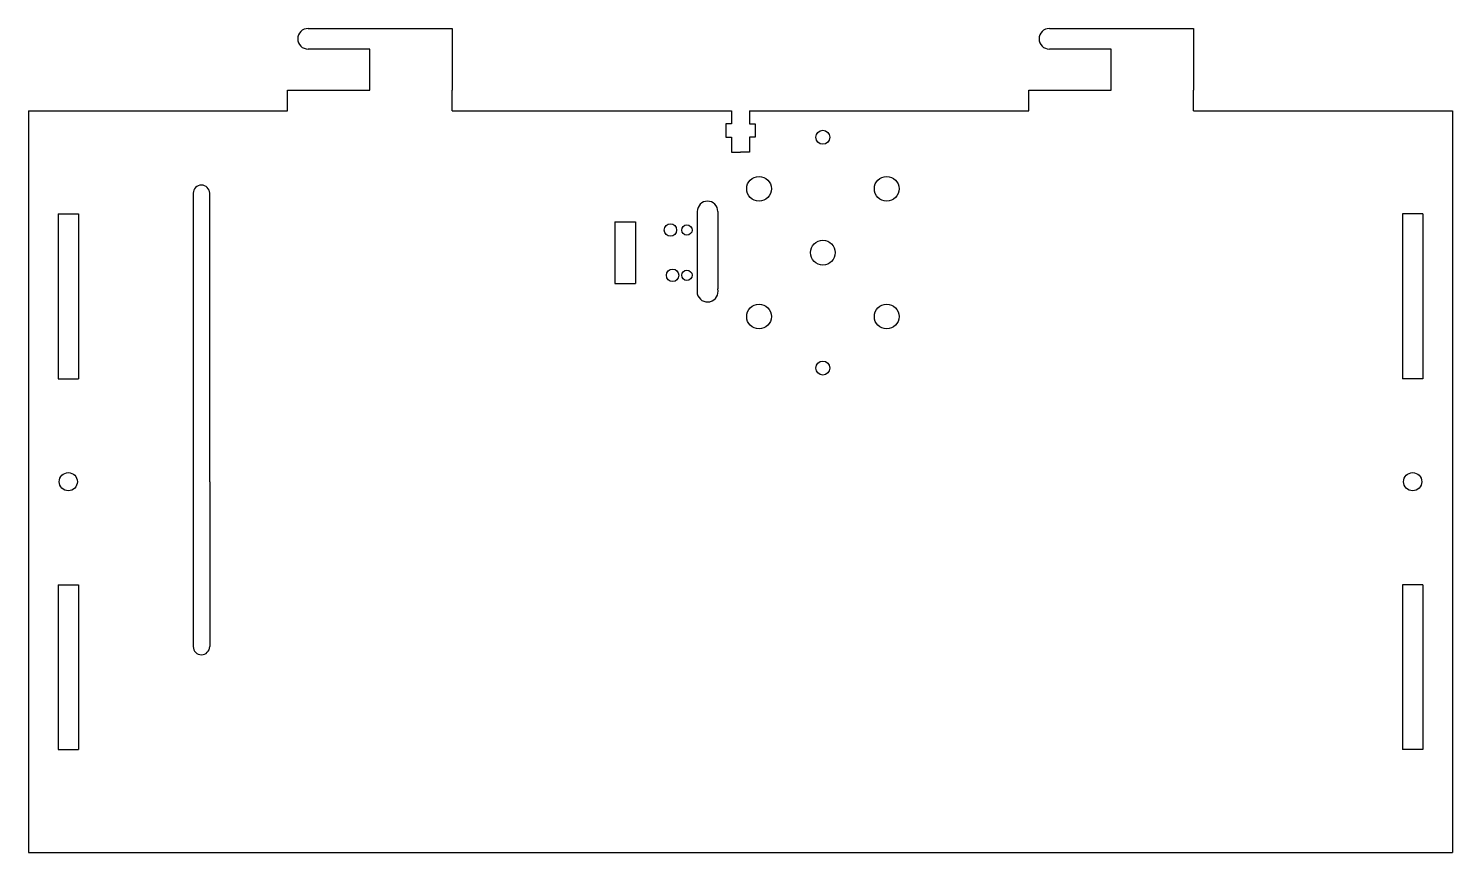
# Model space of a CAD drawing. Extents: x -44 to 302, y -25 to 175.
import ezdxf

# ---------------------------------------------------------------- set-up
doc = ezdxf.new("R2010")
doc.units = 0
doc.header["$MEASUREMENT"] = 0
doc.layers.add('MODELSKETCH_VISIBLE', color=7, linetype='CONTINUOUS')

msp = doc.modelspace()

# ---------------------------------------------------------------- linework, layer by layer
at = {"layer": 'MODELSKETCH_VISIBLE'}
for p, q in [((24.2, 175), (59.2, 175)), ((59.2, 175), (59.2, 160)), ((204.2, 175), (239.2, 175)), ((239.2, 175), (239.2, 160)), ((39.2, 170), (24.2, 170)), ((39.2, 160), (39.2, 170)), ((219.2, 170), (204.2, 170)), ((219.2, 160), (219.2, 170)), ((19.2, 160), (39.2, 160)), ((19.2, 155), (19.2, 160)), ((59.2, 155), (59.2, 160)), ((199.2, 155), (199.2, 160)), ((199.2, 160), (219.2, 160)), ((239.2, 155), (239.2, 160)), ((-43.69, 155), (19.2, 155)), ((-43.69, 155), (-43.69, -25)), ((59.2, 155), (127, 155)), ((127, 155), (127, 151.9)), ((131.4, 155), (199.2, 155)), ((131.4, 155), (131.4, 151.9)), ((239.2, 155), (302.09, 155)), ((302.09, 155), (302.09, -25)), ((125.65, 151.9), (125.65, 148.6)), ((127, 151.9), (125.65, 151.9)), ((131.4, 151.9), (132.75, 151.9)), ((132.75, 151.9), (132.75, 148.6)), ((125.65, 148.6), (127, 148.6)), ((127, 148.6), (127, 145)), ((132.75, 148.6), (131.4, 148.6)), ((131.4, 148.6), (131.4, 145)), ((127, 145), (129.2, 145)), ((131.4, 145), (129.2, 145)), ((-3.69, 135), (-3.69, 65)), ((0.31, 65), (0.31, 135)), ((-36.52, 130), (-31.52, 130)), ((-36.52, 130), (-36.52, 90)), ((-31.52, 130), (-31.52, 90)), ((98.7, 128.09), (98.7, 113.09)), ((98.7, 128.09), (103.7, 128.09)), ((103.7, 128.09), (103.7, 113.09)), ((118.7, 130.59), (118.7, 110.59)), ((123.7, 130.59), (123.7, 111.78)), ((294.92, 130), (289.92, 130)), ((289.92, 130), (289.92, 90)), ((294.92, 130), (294.92, 90)), ((98.7, 113.09), (103.7, 113.09)), ((-36.52, 90), (-31.52, 90)), ((294.92, 90), (289.92, 90)), ((-3.69, 65), (-3.69, 25)), ((0.31, 65), (0.31, 25)), ((-36.52, 40), (-31.52, 40)), ((-36.52, 40), (-36.52, 0)), ((-31.52, 40), (-31.52, 0)), ((289.92, 40), (289.92, 0)), ((294.92, 40), (289.92, 40)), ((294.92, 40), (294.92, 0)), ((-36.52, 0), (-31.52, 0)), ((294.92, 0), (289.92, 0)), ((-43.69, -25), (302.09, -25))]:
    msp.add_line(p, q, dxfattribs=at)
for centre, radius in [((149.2, 148.59), 1.7), ((133.7, 136.09), 3), ((164.7, 136.09), 3), ((112.2, 126.09), 1.5), ((116.2, 126.09), 1.25), ((149.2, 120.59), 3), ((112.72, 115.09), 1.5), ((116.2, 115.09), 1.25), ((133.7, 105.09), 3), ((164.7, 105.09), 3), ((149.2, 92.59), 1.7), ((-34.02, 65), 2.2), ((292.42, 65), 2.2)]:
    msp.add_circle(centre, radius, dxfattribs=at)
for centre, radius, start, end in [((24.2, 172.5), 2.5, 90, 270), ((204.2, 172.5), 2.5, 90, 270), ((-1.69, 135), 2, 0, 180), ((121.2, 130.59), 2.5, 0, 180), ((121.2, 111.19), 2.57, 193.3369, 13.3369), ((-1.69, 25), 2, 180, 0)]:
    msp.add_arc(centre, radius, start, end, dxfattribs=at)

doc.saveas('drawing.dxf')
